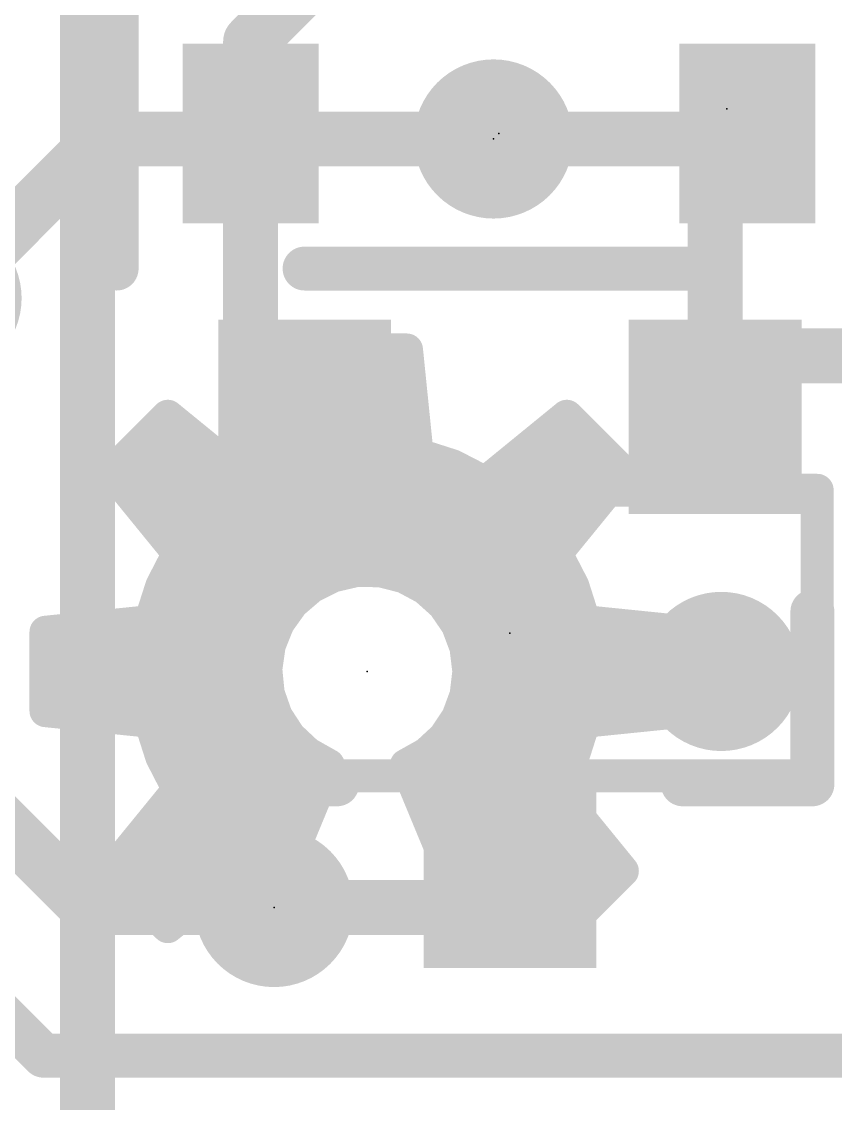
# Model space of a CAD drawing. Extents: x -34 to 52.6, y -23.4 to 26.6.
# Drawn here: x 14.66 to 18.42, y 16.04 to 21.04 of the extents above; entities that cross this region are included whole.
import ezdxf

# ---------------------------------------------------------------- set-up
doc = ezdxf.new("R2010")
doc.units = 0
for name, color, linetype in [('1', 12, 'CONTINUOUS'), ('16', 140, 'CONTINUOUS'), ('17', 183, 'CONTINUOUS'), ('18', 110, 'CONTINUOUS'), ('21', 41, 'CONTINUOUS'), ('22', 40, 'CONTINUOUS'), ('23', 53, 'CONTINUOUS'), ('24', 53, 'CONTINUOUS'), ('51', 53, 'CONTINUOUS')]:
    doc.layers.add(name, color=color, linetype=linetype)

# ---------------------------------------------------------------- blocks, each defined once
blk = doc.blocks.new('RECT')
blk.add_solid([(-0.5, -0.5), (0.5, -0.5), (-0.5, 0.5), (0.5, 0.5)])
blk = doc.blocks.new('ROUNDP')
at = {"const_width": 0.5}
blk.add_lwpolyline([(0, -0.25, 1), (0, 0.25, 1), (0, -0.25)], format="xyb", dxfattribs=at)
blk = doc.blocks.new('ROUNDV')
at = {"const_width": 0.5}
blk.add_lwpolyline([(0, -0.25, 1), (0, 0.25, 1), (0, -0.25)], format="xyb", dxfattribs=at)

msp = doc.modelspace()

# ---------------------------------------------------------------- linework, layer by layer
at = {"layer": '1', "const_width": 0.254}
for points in [[(16.7407, 21.9736), (15.7156, 20.9485)], [(14.9606, 21.9362), (14.9606, 12.4587)], [(15.7156, 20.5232), (15.7156, 20.9485)], [(15.7156, 19.4626), (15.7156, 20.5232)], [(17.9902, 20.4978), (16.8402, 20.4978)], [(17.8664, 20.374), (18.0156, 20.5232)], [(17.9902, 20.4978), (18.0156, 20.5232)], [(17.8664, 19.2118), (17.8664, 20.374)], [(18.1491, 19.4945), (17.8664, 19.2118)], [(19.5495, 19.4945), (18.1491, 19.4945)], [(15.9664, 19.2118), (15.7156, 19.4626)], [(16.9164, 17.1118), (16.7464, 16.9418)], [(16.7464, 16.9418), (15.8242, 16.9418)]]:
    msp.add_lwpolyline(points, dxfattribs=at)
at = {"layer": '1', "const_width": 0.127}
for points in [[(15.7791, 20.9485, 1), (15.6521, 20.9485)], [(15.6707, 20.9934, 1), (15.7605, 20.9036)], [(15.7791, 20.5232, 1), (15.6521, 20.5232)], [(16.8402, 20.5613, 1), (16.8402, 20.4343)], [(18.0605, 20.4783, 1), (17.9707, 20.5681)], [(18.0605, 20.4783, 1), (17.9707, 20.5681)], [(17.9902, 20.4343, 1), (17.9902, 20.5613)], [(15.6521, 20.5232, 1), (15.7791, 20.5232)], [(17.9453, 20.5427, 1), (18.0351, 20.4529)], [(17.9299, 20.374, 1), (17.8029, 20.374)], [(17.8215, 20.4189, 1), (17.9113, 20.3291)], [(18.1491, 19.558, 1), (18.1491, 19.431)], [(18.194, 19.4496, 1), (18.1042, 19.5394)], [(15.7605, 19.5075, 1), (15.6707, 19.4177)], [(15.6521, 19.4626, 1), (15.7791, 19.4626)], [(15.9215, 19.1669, 1), (16.0113, 19.2567)], [(17.8215, 19.2567, 1), (17.9113, 19.1669)], [(17.8029, 19.2118, 1), (17.9299, 19.2118)], [(16.9613, 17.0669, 1), (16.8715, 17.1567)], [(15.8242, 17.0053, 1), (15.8242, 16.8783)], [(16.7464, 16.8783, 1), (16.7464, 17.0053)], [(16.7015, 16.9867, 1), (16.7913, 16.8969)]]:
    msp.add_lwpolyline(points, format="xyb", dxfattribs=at)
at = {"layer": '16'}
for points, const_width in [([(14.9606, 16.9418), (10.1854, 21.717)], 0.254), ([(14.2875, 19.7612), (15.0241, 20.4978)], 0.254), ([(15.0241, 20.4978), (16.8402, 20.4978)], 0.254), ([(15.8242, 16.9418), (14.9606, 16.9418)], 0.254), ([(14.7574, 16.256), (14.1224, 16.891)], 0.2032), ([(14.7574, 16.256), (21.336, 16.256)], 0.2032)]:
    msp.add_lwpolyline(points, dxfattribs=dict(at, const_width=const_width))
for points, const_width in [([(15.0241, 20.5613, 1), (15.0241, 20.4343)], 0.127), ([(15.069, 20.4529, 1), (14.9792, 20.5427)], 0.127), ([(16.8402, 20.4343, 1), (16.8402, 20.5613)], 0.127), ([(14.9606, 17.0053, 1), (14.9606, 16.8783)], 0.127), ([(15.8242, 16.8783, 1), (15.8242, 17.0053)], 0.127), ([(14.9157, 16.8969, 1), (15.0055, 16.9867)], 0.127), ([(14.7574, 16.3068, 1), (14.7574, 16.2052)], 0.1016), ([(14.7215, 16.2201, 1), (14.7933, 16.2919)], 0.1016)]:
    msp.add_lwpolyline(points, format="xyb", dxfattribs=dict(at, const_width=const_width))
at = {"layer": '21', "const_width": 0.2032}
for points in [[(15.0956, 21.1482), (15.0956, 19.8982)], [(15.9656, 19.8982), (17.7656, 19.8982)], [(15.5164, 17.5118), (15.5164, 18.3118)], [(18.3164, 17.5118), (18.3164, 18.3118)], [(16.1164, 17.5118), (15.5164, 17.5118)], [(17.7164, 17.5118), (18.3164, 17.5118)]]:
    msp.add_lwpolyline(points, dxfattribs=at)
at = {"layer": '21', "const_width": 0.1016}
for points in [[(15.9656, 19.949, 1), (15.9656, 19.8474)], [(17.7656, 19.8474, 1), (17.7656, 19.949)], [(15.0448, 19.8982, 1), (15.1464, 19.8982)], [(15.5672, 18.3118, 1), (15.4656, 18.3118)], [(18.3672, 18.3118, 1), (18.2656, 18.3118)], [(15.5164, 17.5626, 1), (15.5164, 17.461)], [(16.1164, 17.461, 1), (16.1164, 17.5626)], [(17.7164, 17.5626, 1), (17.7164, 17.461)], [(18.3164, 17.461, 1), (18.3164, 17.5626)], [(15.4656, 17.5118, 1), (15.5672, 17.5118)], [(18.2656, 17.5118, 1), (18.3672, 17.5118)]]:
    msp.add_lwpolyline(points, format="xyb", dxfattribs=at)
at = {"layer": '22', "const_width": 0.15}
for points in [[(16.024, 19.0389), (16.0732, 19.5228)], [(16.0709, 19.5), (16.4411, 19.5)], [(16.0732, 19.5228), (16.4388, 19.5228)], [(16.4388, 19.5228), (16.488, 19.0389)], [(16.0556, 19.35), (16.4564, 19.35)], [(15.074, 18.9575), (15.3325, 19.216)], [(15.3165, 19.2), (15.3521, 19.2)], [(15.3325, 19.216), (15.7095, 18.9086)], [(16.0404, 19.2), (16.4716, 19.2)], [(16.8025, 18.9086), (17.1795, 19.216)], [(17.1599, 19.2), (17.1955, 19.2)], [(17.1795, 19.216), (17.438, 18.9575)], [(15.1665, 19.05), (15.5361, 19.05)], [(16.0251, 19.05), (16.4869, 19.05)], [(16.9759, 19.05), (17.3455, 19.05)], [(15.8613, 18.9868), (16.024, 19.0389)], [(16.488, 19.0389), (16.6507, 18.9868)], [(15.3814, 18.5805), (15.074, 18.9575)], [(15.7095, 18.9086), (15.8613, 18.9868)], [(16.6507, 18.9868), (16.8025, 18.9086)], [(17.438, 18.9575), (17.1306, 18.5805)], [(15.1209, 18.9), (17.3911, 18.9)], [(15.2432, 18.75), (17.2688, 18.75)], [(15.3655, 18.6), (17.1465, 18.6)], [(15.3032, 18.4287), (15.3814, 18.5805)], [(17.1306, 18.5805), (17.2088, 18.4287)], [(16.205, 18.4998), (16.0958, 18.4744)], [(16.3172, 18.4986), (16.205, 18.4998)], [(16.4259, 18.4708), (16.3172, 18.4986)], [(15.3142, 18.45), (16.0477, 18.45)], [(16.0958, 18.4744), (15.9957, 18.4236)], [(16.5249, 18.4179), (16.4259, 18.4708)], [(16.4648, 18.45), (17.1978, 18.45)], [(15.2511, 18.266), (15.3032, 18.4287)], [(15.9957, 18.4236), (15.9105, 18.3506)], [(16.6084, 18.343), (16.5249, 18.4179)], [(17.2088, 18.4287), (17.2609, 18.266)], [(15.9105, 18.3506), (15.8452, 18.2594)], [(15.262, 18.3), (15.8743, 18.3)], [(16.6718, 18.2504), (16.6084, 18.343)], [(16.6379, 18.3), (17.25, 18.3)], [(14.7672, 18.2168), (15.2511, 18.266)], [(15.8452, 18.2594), (15.8033, 18.1553)], [(16.7113, 18.1454), (16.6718, 18.2504)], [(17.2609, 18.266), (17.7448, 18.2168)], [(14.7672, 17.8512), (14.7672, 18.2168)], [(17.7448, 18.2168), (17.7448, 17.8512)], [(14.7672, 18.15), (15.8026, 18.15)], [(15.8033, 18.1553), (15.7875, 18.0442)], [(16.7096, 18.15), (17.7448, 18.15)], [(16.7248, 18.034), (16.7113, 18.1454)], [(15.7875, 18.0442), (15.7985, 17.9325)], [(14.7672, 18), (15.7918, 18)], [(16.7119, 17.9246), (16.7248, 18.034)], [(16.7208, 18), (17.7448, 18)], [(15.7985, 17.9325), (15.8357, 17.8267)], [(16.6737, 17.8212), (16.7119, 17.9246)], [(15.2511, 17.802), (14.7672, 17.8512)], [(14.779, 17.85), (15.8275, 17.85)], [(16.6844, 17.85), (17.733, 17.85)], [(17.7448, 17.8512), (17.2609, 17.802)], [(15.3032, 17.6393), (15.2511, 17.802)], [(15.8357, 17.8267), (15.897, 17.7327)], [(16.6125, 17.7295), (16.6737, 17.8212)], [(17.2609, 17.802), (17.2088, 17.6393)], [(15.2838, 17.7), (15.9318, 17.7)], [(15.897, 17.7327), (15.9788, 17.656)], [(16.5316, 17.6547), (16.6125, 17.7295)], [(16.5805, 17.7), (17.2282, 17.7)], [(15.9788, 17.656), (16.0766, 17.6009)], [(16.4354, 17.6009), (16.5316, 17.6547)], [(15.3814, 17.4875), (15.3032, 17.6393)], [(16.0766, 17.6009), (15.8613, 17.0812)], [(16.6507, 17.0812), (16.4354, 17.6009)], [(17.2088, 17.6393), (17.1306, 17.4875)], [(15.3492, 17.55), (16.0555, 17.55)], [(16.4565, 17.55), (17.1628, 17.55)], [(15.074, 17.1105), (15.3814, 17.4875)], [(17.1306, 17.4875), (17.438, 17.1105)], [(15.3101, 17.4), (15.9934, 17.4)], [(16.5186, 17.4), (17.2019, 17.4)], [(15.1877, 17.25), (15.9312, 17.25)], [(16.5808, 17.25), (17.3243, 17.25)], [(15.7095, 17.1594), (15.3325, 16.852)], [(15.8613, 17.0812), (15.7095, 17.1594)], [(16.8025, 17.1594), (16.6507, 17.0812)], [(17.1795, 16.852), (16.8025, 17.1594)], [(15.3325, 16.852), (15.074, 17.1105)], [(15.0845, 17.1), (15.6367, 17.1)], [(15.8248, 17.1), (15.8691, 17.1)], [(16.6429, 17.1), (16.6872, 17.1)], [(16.8754, 17.1), (17.4275, 17.1)], [(17.438, 17.1105), (17.1795, 16.852)], [(15.2345, 16.95), (15.4527, 16.95)], [(17.0593, 16.95), (17.2775, 16.95)]]:
    msp.add_lwpolyline(points, dxfattribs=at)
at = {"layer": '22', "const_width": 0.075}
for points in [[(16.0709, 19.5375, 1), (16.0709, 19.4625)], [(16.0732, 19.5603, 1), (16.0732, 19.4853)], [(16.1105, 19.519, 1), (16.0359, 19.5266)], [(16.4761, 19.5266, 1), (16.4015, 19.519)], [(16.4388, 19.4853, 1), (16.4388, 19.5603)], [(16.4411, 19.4625, 1), (16.4411, 19.5375)], [(16.0556, 19.3875, 1), (16.0556, 19.3125)], [(16.4564, 19.3125, 1), (16.4564, 19.3875)], [(15.3165, 19.2375, 1), (15.3165, 19.1625)], [(15.3562, 19.2451, 1), (15.3088, 19.1869)], [(15.359, 19.1895, 1), (15.306, 19.2425)], [(15.3521, 19.1625, 1), (15.3521, 19.2375)], [(16.0404, 19.2375, 1), (16.0404, 19.1625)], [(16.4716, 19.1625, 1), (16.4716, 19.2375)], [(17.1599, 19.2375, 1), (17.1599, 19.1625)], [(17.206, 19.2425, 1), (17.153, 19.1895)], [(17.2032, 19.1869, 1), (17.1558, 19.2451)], [(17.1955, 19.1625, 1), (17.1955, 19.2375)], [(15.1665, 19.0875, 1), (15.1665, 19.0125)], [(15.5361, 19.0125, 1), (15.5361, 19.0875)], [(16.0251, 19.0875, 1), (16.0251, 19.0125)], [(16.4869, 19.0125, 1), (16.4869, 19.0875)], [(16.9759, 19.0875, 1), (16.9759, 19.0125)], [(17.3455, 19.0125, 1), (17.3455, 19.0875)], [(15.9867, 19.0427, 1), (16.0613, 19.0351)], [(16.0354, 19.0032, 1), (16.0126, 19.0746)], [(16.4994, 19.0746, 1), (16.4766, 19.0032)], [(16.4507, 19.0351, 1), (16.5253, 19.0427)], [(15.1031, 18.9812, 1), (15.0449, 18.9338)], [(15.0475, 18.984, 1), (15.1005, 18.931)], [(15.8499, 19.0225, 1), (15.8728, 18.9511)], [(15.8785, 18.9535, 1), (15.8442, 19.0202)], [(16.6678, 19.0202, 1), (16.6335, 18.9535)], [(16.6392, 18.9511, 1), (16.6621, 19.0225)], [(17.4671, 18.9338, 1), (17.4089, 18.9812)], [(17.4115, 18.931, 1), (17.4645, 18.984)], [(15.1209, 18.9375, 1), (15.1209, 18.8625)], [(15.6923, 18.9419, 1), (15.7267, 18.8753)], [(15.6858, 18.8795, 1), (15.7332, 18.9377)], [(16.7788, 18.9377, 1), (16.8262, 18.8795)], [(16.7853, 18.8753, 1), (16.8197, 18.9419)], [(17.3911, 18.8625, 1), (17.3911, 18.9375)], [(15.2432, 18.7875, 1), (15.2432, 18.7125)], [(17.2688, 18.7125, 1), (17.2688, 18.7875)], [(15.3655, 18.6375, 1), (15.3655, 18.5625)], [(17.1465, 18.5625, 1), (17.1465, 18.6375)], [(15.4147, 18.5633, 1), (15.3481, 18.5977)], [(15.3523, 18.5568, 1), (15.4105, 18.6042)], [(17.1639, 18.5977, 1), (17.0973, 18.5633)], [(17.1015, 18.6042, 1), (17.1597, 18.5568)], [(16.2054, 18.5373, 1), (16.2046, 18.4623)], [(16.2135, 18.4633, 1), (16.1965, 18.5364)], [(16.3265, 18.5349, 1), (16.3079, 18.4623)], [(16.3168, 18.4611, 1), (16.3176, 18.5361)], [(15.3142, 18.4875, 1), (15.3142, 18.4125)], [(16.0477, 18.4125, 1), (16.0477, 18.4875)], [(16.0872, 18.5109, 1), (16.1043, 18.4378)], [(16.1127, 18.4409, 1), (16.0788, 18.5078)], [(16.4436, 18.5038, 1), (16.4082, 18.4377)], [(16.4166, 18.4344, 1), (16.4352, 18.5071)], [(16.4648, 18.4875, 1), (16.4648, 18.4125)], [(17.1978, 18.4125, 1), (17.1978, 18.4875)], [(15.2698, 18.4458, 1), (15.3365, 18.4115)], [(15.3389, 18.4172, 1), (15.2675, 18.4401)], [(15.9787, 18.4571, 1), (16.0126, 18.3902)], [(16.0201, 18.3952, 1), (15.9713, 18.4521)], [(16.5499, 18.4458, 1), (16.4999, 18.39)], [(16.5072, 18.3848, 1), (16.5426, 18.451)], [(17.2445, 18.4401, 1), (17.1731, 18.4172)], [(17.1755, 18.4115, 1), (17.2422, 18.4458)], [(15.941, 18.3287, 1), (15.88, 18.3724)], [(15.262, 18.3375, 1), (15.262, 18.2625)], [(15.8861, 18.379, 1), (15.9349, 18.3221)], [(15.8743, 18.2625, 1), (15.8743, 18.3375)], [(16.6394, 18.3642, 1), (16.5775, 18.3218)], [(16.5834, 18.3151, 1), (16.6335, 18.3709)], [(16.6379, 18.3375, 1), (16.6379, 18.2625)], [(17.25, 18.2625, 1), (17.25, 18.3375)], [(15.2549, 18.2287, 1), (15.2473, 18.3033)], [(15.8799, 18.2454, 1), (15.8104, 18.2734)], [(16.7069, 18.2636, 1), (16.6367, 18.2372)], [(17.2647, 18.3033, 1), (17.2571, 18.2287)], [(14.8047, 18.2168, 1), (14.7297, 18.2168)], [(14.7634, 18.2541, 1), (14.771, 18.1795)], [(15.2154, 18.2774, 1), (15.2868, 18.2546)], [(15.8147, 18.2812, 1), (15.8756, 18.2375)], [(16.6409, 18.2292, 1), (16.7028, 18.2716)], [(17.2252, 18.2546, 1), (17.2966, 18.2774)], [(17.7823, 18.2168, 1), (17.7073, 18.2168)], [(17.741, 18.1795, 1), (17.7486, 18.2541)], [(14.7672, 18.1875, 1), (14.7672, 18.1125)], [(15.8405, 18.15, 1), (15.7662, 18.1606)], [(15.8026, 18.1125, 1), (15.8026, 18.1875)], [(16.7096, 18.1875, 1), (16.7096, 18.1125)], [(16.7486, 18.1499, 1), (16.6741, 18.1409)], [(17.7448, 18.1125, 1), (17.7448, 18.1875)], [(15.7685, 18.1692, 1), (15.8381, 18.1413)], [(16.6763, 18.1322, 1), (16.7464, 18.1586)], [(15.8248, 18.0478, 1), (15.7501, 18.0405)], [(14.7672, 18.0375, 1), (14.7672, 17.9625)], [(15.7503, 18.0495, 1), (15.8246, 18.0389)], [(15.7918, 17.9625, 1), (15.7918, 18.0375)], [(16.7208, 18.0375, 1), (16.7208, 17.9625)], [(16.762, 18.0296, 1), (16.6876, 18.0384)], [(16.6876, 18.0295, 1), (16.762, 18.0385)], [(17.7448, 17.9625, 1), (17.7448, 18.0375)], [(15.8338, 17.945, 1), (15.7631, 17.9201)], [(15.7611, 17.9288, 1), (15.8358, 17.9362)], [(16.747, 17.9116, 1), (16.6767, 17.9375)], [(14.771, 17.8885, 1), (14.7634, 17.8139)], [(14.779, 17.8875, 1), (14.779, 17.8125)], [(15.8275, 17.8125, 1), (15.8275, 17.8875)], [(16.6844, 17.8875, 1), (16.6844, 17.8125)], [(16.6746, 17.929, 1), (16.7491, 17.9202)], [(17.733, 17.8125, 1), (17.733, 17.8875)], [(17.7486, 17.8139, 1), (17.741, 17.8885)], [(14.7297, 17.8512, 1), (14.8047, 17.8512)], [(15.2868, 17.8134, 1), (15.2154, 17.7906)], [(15.2473, 17.7647, 1), (15.2549, 17.8393)], [(15.8671, 17.8471, 1), (15.8042, 17.8062)], [(15.8003, 17.8142, 1), (15.871, 17.8391)], [(16.6385, 17.8341, 1), (16.7089, 17.8082)], [(16.7049, 17.8003, 1), (16.6425, 17.842)], [(17.2571, 17.8393, 1), (17.2647, 17.7647)], [(17.2966, 17.7906, 1), (17.2252, 17.8134)], [(17.7073, 17.8512, 1), (17.7823, 17.8512)], [(15.2838, 17.7375, 1), (15.2838, 17.6625)], [(15.9226, 17.76, 1), (15.8713, 17.7053)], [(15.8655, 17.7122, 1), (15.9284, 17.7532)], [(15.9318, 17.6625, 1), (15.9318, 17.7375)], [(16.5805, 17.7375, 1), (16.5805, 17.6625)], [(16.5813, 17.7504, 1), (16.6437, 17.7087)], [(16.6379, 17.702, 1), (16.587, 17.7571)], [(17.2282, 17.6625, 1), (17.2282, 17.7375)], [(15.9972, 17.6886, 1), (15.9604, 17.6233)], [(15.9532, 17.6286, 1), (16.0045, 17.6833)], [(16.5061, 17.6823, 1), (16.557, 17.6272)], [(16.5499, 17.622, 1), (16.5132, 17.6875)], [(15.3365, 17.6565, 1), (15.2698, 17.6222)], [(15.2675, 17.6279, 1), (15.3389, 17.6508)], [(16.1112, 17.5865, 1), (16.042, 17.6153)], [(16.0582, 17.5682, 1), (16.095, 17.6336)], [(16.47, 17.6153, 1), (16.4008, 17.5865)], [(16.4171, 17.6336, 1), (16.4537, 17.5682)], [(17.1731, 17.6508, 1), (17.2445, 17.6279)], [(17.2422, 17.6222, 1), (17.1755, 17.6565)], [(15.3492, 17.5875, 1), (15.3492, 17.5125)], [(16.0555, 17.5125, 1), (16.0555, 17.5875)], [(16.4565, 17.5875, 1), (16.4565, 17.5125)], [(17.1628, 17.5125, 1), (17.1628, 17.5875)], [(15.3481, 17.4703, 1), (15.4147, 17.5047)], [(15.4105, 17.4638, 1), (15.3523, 17.5112)], [(17.1597, 17.5112, 1), (17.1015, 17.4638)], [(17.0973, 17.5047, 1), (17.1639, 17.4703)], [(15.3101, 17.4375, 1), (15.3101, 17.3625)], [(15.9934, 17.3625, 1), (15.9934, 17.4375)], [(16.5186, 17.4375, 1), (16.5186, 17.3625)], [(17.2019, 17.3625, 1), (17.2019, 17.4375)], [(15.1877, 17.2875, 1), (15.1877, 17.2125)], [(15.9312, 17.2125, 1), (15.9312, 17.2875)], [(16.5808, 17.2875, 1), (16.5808, 17.2125)], [(17.3243, 17.2125, 1), (17.3243, 17.2875)], [(15.7267, 17.1927, 1), (15.6923, 17.1261)], [(15.7332, 17.1303, 1), (15.6858, 17.1885)], [(16.8262, 17.1885, 1), (16.7788, 17.1303)], [(16.8197, 17.1261, 1), (16.7853, 17.1927)], [(15.1005, 17.137, 1), (15.0475, 17.084)], [(15.0449, 17.1342, 1), (15.1031, 17.0868)], [(15.0845, 17.1375, 1), (15.0845, 17.0625)], [(15.6367, 17.0625, 1), (15.6367, 17.1375)], [(15.8248, 17.1375, 1), (15.8248, 17.0625)], [(15.8691, 17.0625, 1), (15.8691, 17.1375)], [(16.6429, 17.1375, 1), (16.6429, 17.0625)], [(16.6872, 17.0625, 1), (16.6872, 17.1375)], [(16.8754, 17.1375, 1), (16.8754, 17.0625)], [(17.4089, 17.0868, 1), (17.4671, 17.1342)], [(17.4645, 17.084, 1), (17.4115, 17.137)], [(17.4275, 17.0625, 1), (17.4275, 17.1375)], [(15.8267, 17.0956, 1), (15.8959, 17.0668)], [(15.8441, 17.0479, 1), (15.8785, 17.1145)], [(16.6335, 17.1145, 1), (16.6679, 17.0479)], [(16.6161, 17.0668, 1), (16.6853, 17.0956)], [(15.2345, 16.9875, 1), (15.2345, 16.9125)], [(15.4527, 16.9125, 1), (15.4527, 16.9875)], [(17.0593, 16.9875, 1), (17.0593, 16.9125)], [(17.2775, 16.9125, 1), (17.2775, 16.9875)], [(15.3088, 16.8811, 1), (15.3562, 16.8229)], [(17.1558, 16.8229, 1), (17.2032, 16.8811)], [(15.306, 16.8255, 1), (15.359, 16.8785)], [(17.153, 16.8785, 1), (17.206, 16.8255)]]:
    msp.add_lwpolyline(points, format="xyb", dxfattribs=at)
at = {"layer": '23'}
for p in [(17.9197, 20.6375), (16.8656, 20.5232), (16.8402, 20.4978), (16.9164, 18.2118), (15.8242, 16.9418)]:
    msp.add_point(p, dxfattribs=at)
at = {"layer": '24'}
msp.add_point((16.256, 18.034), dxfattribs=at)
at = {"layer": '51', "const_width": 0.1524}
for points in [[(15.494, 17.5514), (15.494, 18.8722)], [(15.494, 18.8722), (18.3388, 18.8722)], [(18.3388, 18.8722), (18.3388, 17.5514)], [(18.3388, 17.5514), (15.494, 17.5514)]]:
    msp.add_lwpolyline(points, dxfattribs=at)
at = {"layer": '51', "const_width": 0.0762}
for points in [[(15.5321, 18.8722, 1), (15.4559, 18.8722)], [(15.494, 18.9103, 1), (15.494, 18.8341)], [(18.3769, 18.8722, 1), (18.3007, 18.8722)], [(18.3388, 18.8341, 1), (18.3388, 18.9103)], [(15.494, 17.5895, 1), (15.494, 17.5133)], [(18.3388, 17.5133, 1), (18.3388, 17.5895)], [(15.4559, 17.5514, 1), (15.5321, 17.5514)], [(18.3007, 17.5514, 1), (18.3769, 17.5514)]]:
    msp.add_lwpolyline(points, format="xyb", dxfattribs=at)

# ---------------------------------------------------------------- block references
at = {"layer": '1', "xscale": 0.63, "yscale": 0.83}
for p in [(15.7156, 20.5232), (18.0156, 20.5232)]:
    msp.add_blockref('RECT', p, dxfattribs=at)
at = {"layer": '1', "xscale": 0.8, "yscale": 0.9, "rotation": 180}
for p in [(15.9664, 19.2118), (17.8664, 19.2118), (16.9164, 17.1118)]:
    msp.add_blockref('RECT', p, dxfattribs=at)
at = {"layer": '17', "xscale": 0.7366, "yscale": 0.7366}
for p in [(16.8402, 20.4978), (16.8402, 20.4978), (15.8242, 16.9418), (15.8242, 16.9418)]:
    msp.add_blockref('ROUNDP', p, dxfattribs=at)
at = {"layer": '18', "xscale": 0.7366, "yscale": 0.7366}
for p in [(14.2875, 19.7612), (14.2875, 19.7612), (17.8943, 18.034), (17.8943, 18.034)]:
    msp.add_blockref('ROUNDV', p, dxfattribs=at)

doc.saveas('drawing.dxf')
